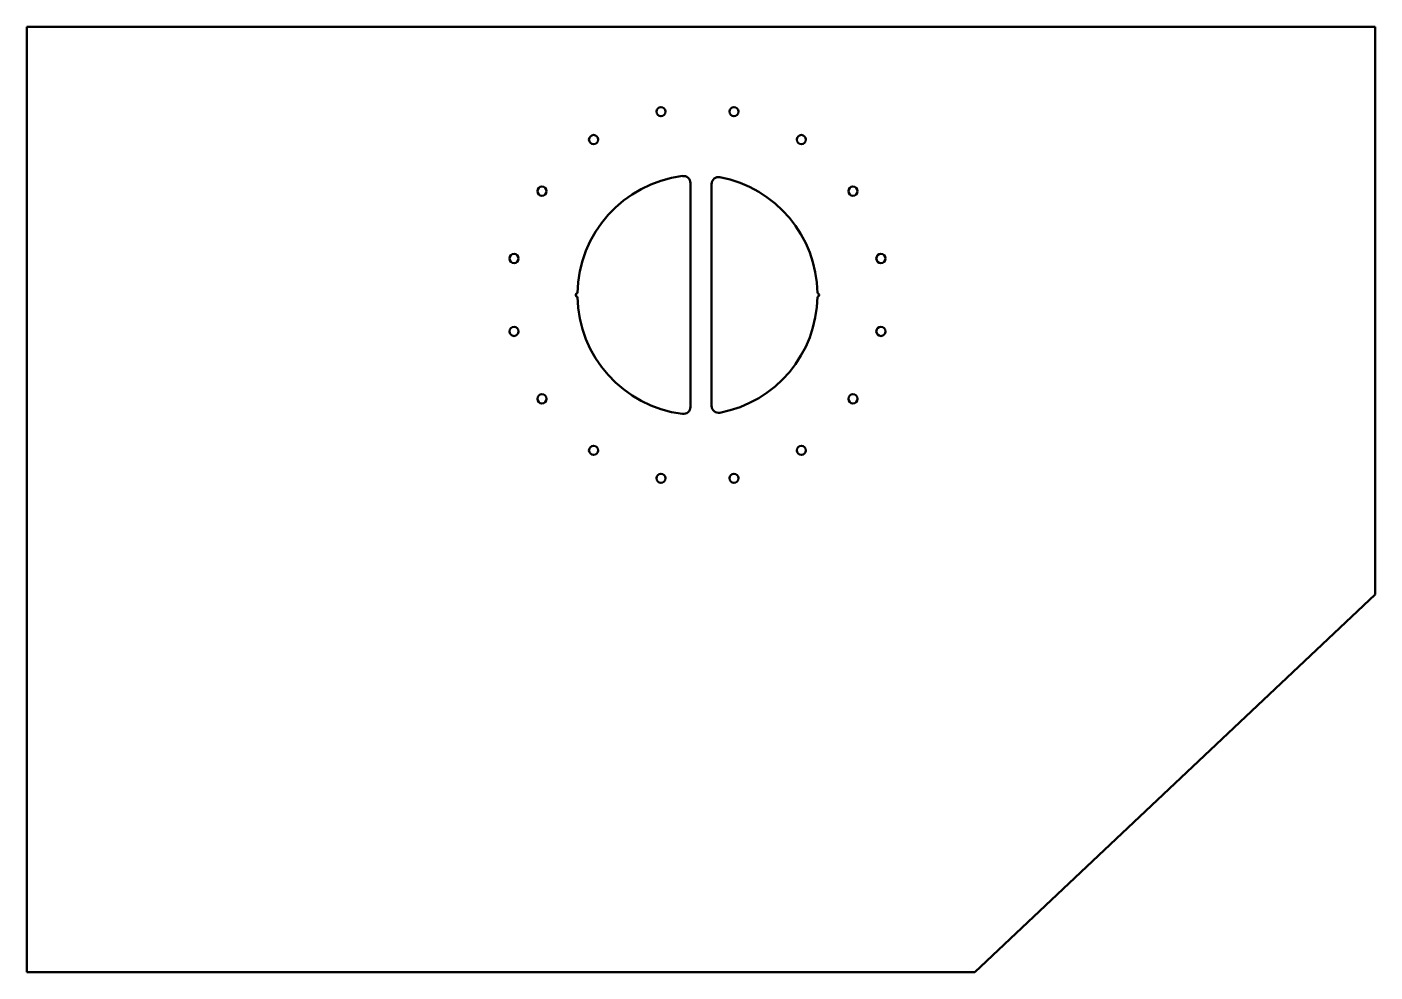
# Model space of a CAD drawing. Header units: millimetres. Extents: x 0 to 1910, y 0 to 1340.
import ezdxf

# ---------------------------------------------------------------- set-up
doc = ezdxf.new("R2010")
doc.units = ezdxf.units.MM
doc.layers.add('IV_INTERIOR_PROFILES', color=7, linetype='Continuous', lineweight=50)
doc.layers.add('IV_OUTER_PROFILE', color=7, linetype='Continuous', lineweight=50)

msp = doc.modelspace()

# ---------------------------------------------------------------- linework, layer by layer
at = {"layer": 'IV_INTERIOR_PROFILES'}
for p, q in [((940, 1118.7), (940, 801.3)), ((970, 802.8), (970, 1117.2))]:
    msp.add_line(p, q, dxfattribs=at)
for centre in [(898.3, 1219.9), (1001.7, 1219.9), (802.8, 1180.3), (1097.2, 1180.3), (729.7, 1107.2), (1170.3, 1107.2), (690.1, 1011.7), (1209.9, 1011.7), (690.1, 908.3), (1209.9, 908.3), (729.7, 812.8), (1170.3, 812.8), (802.8, 739.7), (1097.2, 739.7), (898.3, 700.1), (1001.7, 700.1)]:
    msp.add_circle(centre, 6.5, dxfattribs=at)
for centre, radius, start, end in [((950, 960), 170, 97.1808, 179.1574), ((930, 1118.7), 10, 0, 97.1808), ((980, 1117.2), 10, 79.1931, 180), ((950, 960), 170, 0.8426, 79.1931), ((780, 960), 2.5, 89.5787, 270.4213), ((950, 960), 170, 180.8426, 262.8192), ((950, 960), 170, 280.8069, 359.1574), ((1120, 960), 2.5, 269.5787, 90.4213), ((980, 802.8), 10, 180, 280.8069), ((930, 801.3), 10, 262.8192, 0)]:
    msp.add_arc(centre, radius, start, end, dxfattribs=at)
at = {"layer": 'IV_OUTER_PROFILE'}
for p, q in [((1910, 1340), (0, 1340)), ((0, 1340), (0, 0)), ((1910, 535.5), (1910, 1340)), ((1342.9, 0), (1910, 535.5)), ((0, 0), (1342.9, 0))]:
    msp.add_line(p, q, dxfattribs=at)

doc.saveas('drawing.dxf')
